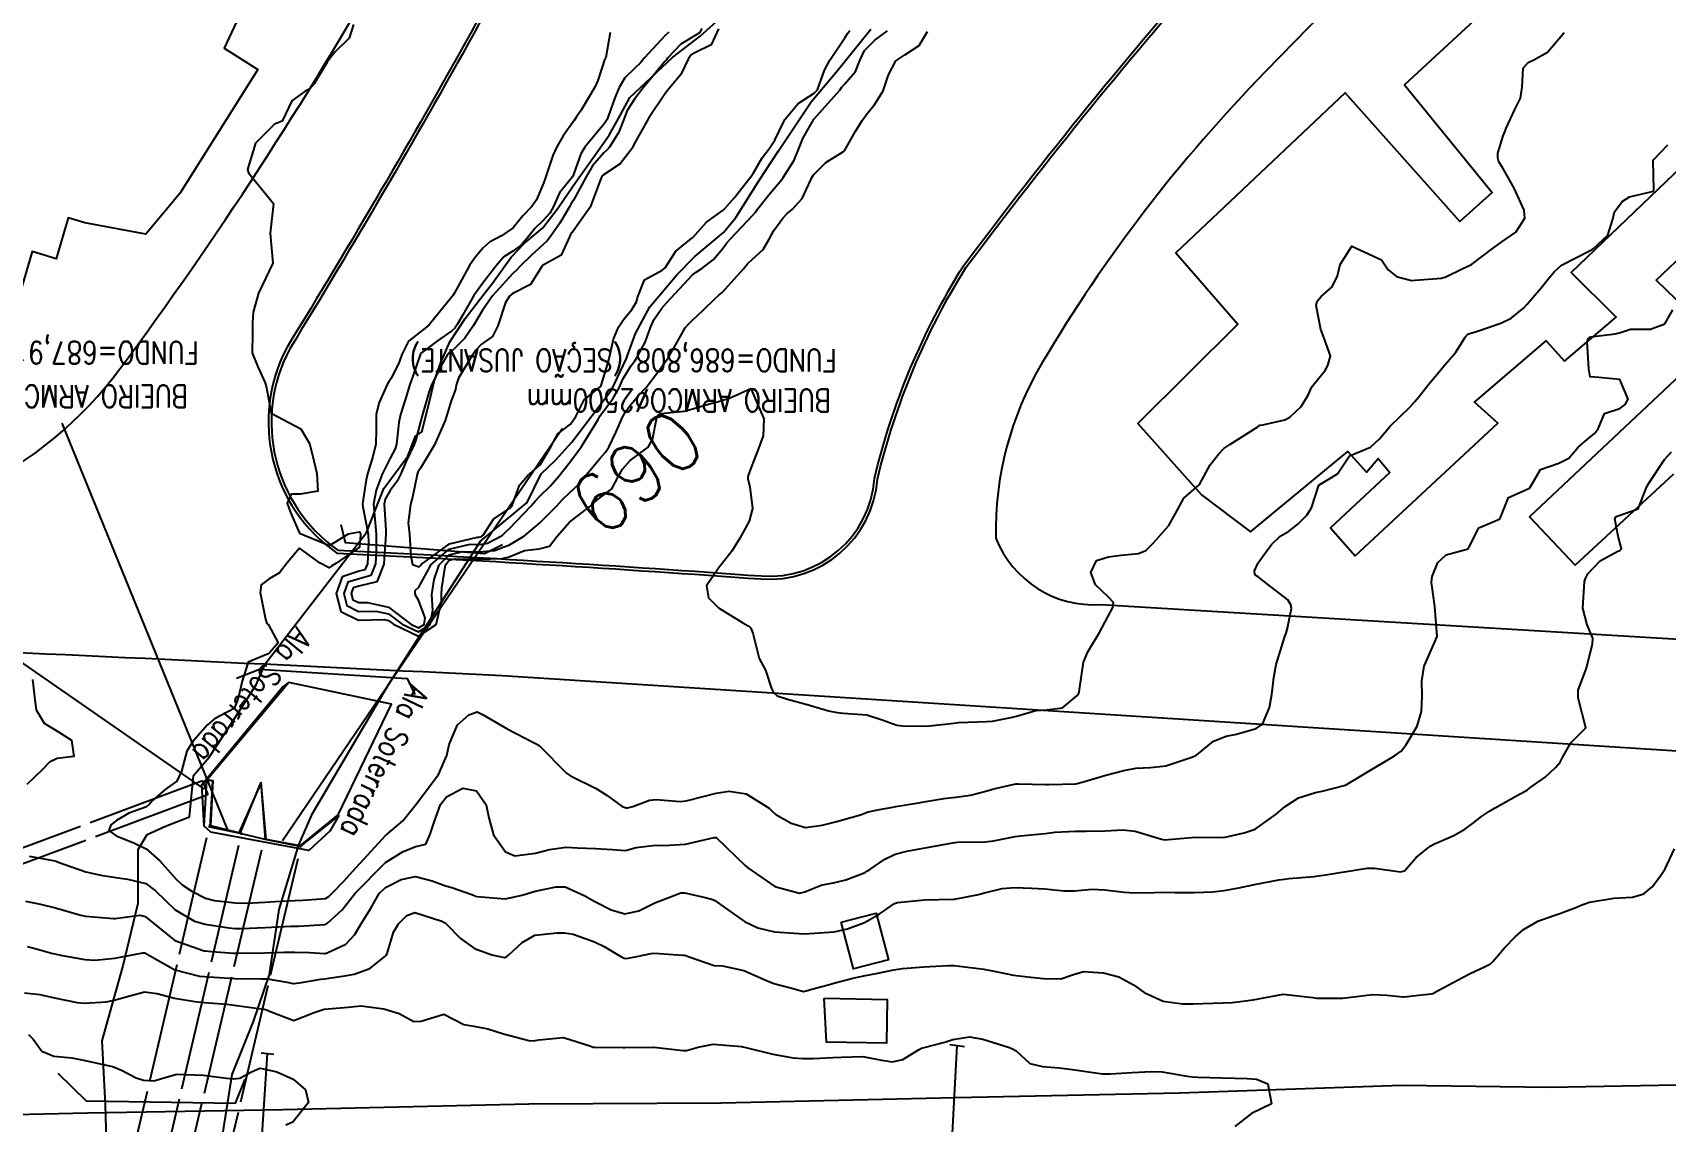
# Model space of a CAD drawing. Header units: metres. Extents: x 292545 to 299085, y 7450245 to 7463078.
# Drawn here: x 293212.5 to 293321.6, y 7462737.3 to 7462810.1 of the extents above; entities that cross this region are included whole.
import ezdxf
from ezdxf.enums import TextEntityAlignment as Align

# ---------------------------------------------------------------- set-up
doc = ezdxf.new("R2010")
doc.units = ezdxf.units.M
doc.linetypes.add('CONTINUO', pattern=[0])
doc.linetypes.add('TRACEJADO', pattern=[8.7, 8, -0.7])
doc.layers.get('0').update_dxf_attribs({"color": 255})
for name, color, linetype in [('Area Verde e Lazer', 94, 'Continuous'), ('BUEIRO', 151, 'Continuous'), ('Cotas', 45, 'Continuous'), ('Curvas de Nivel 1m', 11, 'Continuous'), ('Curvas de Nivel 5m', 15, 'Continuous'), ('Edificações', 30, 'Continuous'), ('Hidrografia', 140, 'Continuous'), ('Linha Férrea', 20, 'Continuous'), ('Pontes e viadutos', 190, 'Continuous'), ('Pórtico', 62, 'Continuous'), ('TEXTO', 45, 'Continuous'), ('Vias Primárias', 230, 'Continuous')]:
    doc.layers.add(name, color=color, linetype=linetype)
doc.styles.add('ROMANS', font='romans', dxfattribs={"height": 0.2})
doc.styles.add('Style-STANDARD', font='STANDARD.shx')

msp = doc.modelspace()

# ---------------------------------------------------------------- linework, layer by layer
at = {"flags": 128}
msp.add_lwpolyline([(293223.85, 7462760.14), (293224.22, 7462759.21)], dxfattribs=at)
at = {"layer": 'Area Verde e Lazer', "elevation": 694.56}
msp.add_lwpolyline([(293280.87, 7462947.89, -0.101859), (293285.66, 7462927.16, -0.117218), (293279.92, 7462886.84, -0.003965), (293253.29, 7462831.52, -0.021583), (293229.68, 7462788.99, 0.377528), (293232.88, 7462775.55, -0.005595), (293261.17, 7462773.82, 0.413902), (293268.71, 7462780.32, -0.081172), (293274.65, 7462794.53, -0.02056), (293291.74, 7462815.53, -0.040482), (293318.48, 7462840.46, -0.039202), (293346.93, 7462865.7, -0.044268), (293394.79, 7462888.02, -0.028571), (293441.43, 7462905.21, 0.032718), (293487.36, 7462917.07, 0.361831), (293500.88, 7462933.37, -0.009087), (293502.57, 7462955.13, -0.009087)], format="xyb", dxfattribs=at)
at = {"layer": 'BUEIRO', "linetype": 'TRACEJADO', "flags": 128}
for points in [[(293223.86, 7462760.14), (293187.05, 7462746.39)], [(293224.21, 7462759.21), (293187.4, 7462745.46)], [(293216.37, 7462723.15), (293224.34, 7462757.2)], [(293218.51, 7462722.64), (293226.48, 7462756.7)], [(293219.99, 7462722.34), (293228, 7462756.34)], [(293222.42, 7462721.76), (293230.43, 7462755.76)]]:
    msp.add_lwpolyline(points, dxfattribs=at)
at = {"layer": 'BUEIRO', "linetype": 'CONTINUO'}
for points in [[(293223.97, 7462757.12, 690.09), (293223.81, 7462759.9, 690.35), (293229.15, 7462766.36, 690.27)], [(293229.15, 7462766.36, 690.27), (293229.61, 7462766.71, 687.13), (293224.16, 7462760.21, 687.58)], [(293232.92, 7462757.88, 686.99), (293236.48, 7462765.25, 686.95), (293229.61, 7462766.71, 687.13)], [(293232.95, 7462757.82, 688.78), (293232.36, 7462756.77, 688.86), (293230.96, 7462755.49, 690.04), (293224.42, 7462756.72, 690.17), (293223.97, 7462757.12, 690.09), (293224.15, 7462760.18, 687.75), (293223.81, 7462759.9, 690.35)], [(293224.54, 7462760.12, 687.71), (293224.57, 7462760.13, 687.48), (293224.16, 7462760.21, 687.58), (293224.15, 7462760.18, 687.75)], [(293224.36, 7462757.05, 690.09), (293224.54, 7462760.12, 687.71), (293224.15, 7462760.18, 687.75)], [(293224.42, 7462757.13, 687.51), (293224.57, 7462760.13, 687.48)], [(293227.77, 7462760.04, 687.36), (293226.29, 7462756.66, 687.55)], [(293226.37, 7462756.62, 690.05), (293227.76, 7462760.01, 687.66), (293228.04, 7462756.22, 690.02)], [(293228.11, 7462756.22, 687.05), (293227.77, 7462760.04, 687.36), (293227.76, 7462760.01, 687.66)], [(293232.95, 7462757.82, 688.78), (293230.38, 7462755.76, 690.02), (293228.04, 7462756.22, 690.02), (293226.37, 7462756.62, 690.05), (293224.36, 7462757.05, 690.09)], [(293230.38, 7462755.79, 686.98), (293232.92, 7462757.88, 686.99), (293232.95, 7462757.82, 688.78)], [(293226.37, 7462756.62, 690.05), (293226.29, 7462756.66, 687.55), (293224.42, 7462757.13, 687.51), (293224.36, 7462757.05, 690.09)], [(293230.38, 7462755.76, 690.02), (293230.38, 7462755.79, 686.98), (293228.11, 7462756.22, 687.05), (293228.04, 7462756.22, 690.02)]]:
    msp.add_polyline3d(points, dxfattribs=at)
at = {"layer": 'Curvas de Nivel 1m', "flags": 128}
for points, elevation in [([(293233.94, 7462810.64), (293233.65, 7462809.72), (293232.72, 7462808.82), (293232.57, 7462808.65), (293232.18, 7462808.12), (293231.32, 7462806.67), (293231.03, 7462806.34), (293230.7, 7462806.2), (293229.82, 7462805.55), (293229.43, 7462804.69), (293229.18, 7462804.19), (293228.67, 7462803.98), (293227.4, 7462802.72), (293226.86, 7462800.95), (293226.92, 7462800.73), (293228.6, 7462798.7), (293228.38, 7462796.7), (293228.55, 7462794.7), (293227.6, 7462792.71), (293227.23, 7462791.43), (293227.2, 7462790.72), (293227.2, 7462790.02), (293227.18, 7462788.72), (293227.54, 7462787.78), (293228.04, 7462786.71), (293228.14, 7462786.38), (293228.44, 7462784.7), (293230.43, 7462783.64), (293231, 7462782.67), (293231.19, 7462781.89), (293231.48, 7462780.67), (293231.56, 7462779.48), (293230.37, 7462779.28), (293229.77, 7462779.29), (293229.51, 7462778.69), (293229.72, 7462778.06), (293230.34, 7462776.68), (293232.33, 7462775.86), (293233.6, 7462776.64), (293234.34, 7462776.76), (293234.4, 7462776.63), (293234.41, 7462776.56), (293234.33, 7462775.75), (293232.75, 7462774.65), (293232.49, 7462774.49), (293232.32, 7462774.37), (293231.7, 7462774.67), (293230.33, 7462775.68), (293229.5, 7462774.69), (293228.99, 7462774.02), (293228.31, 7462773.62), (293227.78, 7462773.23), (293227.71, 7462772.72), (293228.06, 7462770.93), (293228.13, 7462770.71), (293228.27, 7462770.56), (293228.91, 7462769.35), (293228.35, 7462768.71), (293228.3, 7462768.66), (293228.25, 7462768.63), (293226.91, 7462768.06), (293226.48, 7462766.73), (293226.44, 7462766.51), (293226.21, 7462765.57), (293225.97, 7462764.97), (293225.55, 7462764.74), (293224.66, 7462764.28), (293224.19, 7462763.89), (293223.22, 7462762.76), (293222.82, 7462762.13), (293222.46, 7462760.78), (293222.15, 7462760.12), (293221.36, 7462759.57), (293220.49, 7462758.8), (293220.33, 7462758.59), (293220.13, 7462758.41), (293218.94, 7462757.99), (293218.11, 7462757.5), (293217.74, 7462757.2), (293217.61, 7462756.83), (293218.1, 7462756.47), (293219.28, 7462756), (293220.09, 7462755.59), (293221, 7462754.79), (293222.07, 7462753.6), (293222.5, 7462753.2), (293223.14, 7462752.77), (293224.06, 7462752.31), (293224.65, 7462752.15), (293226.05, 7462752), (293226.79, 7462751.98), (293228.05, 7462752.05), (293228.68, 7462752.08), (293230.05, 7462752.15), (293230.56, 7462752.17), (293232.06, 7462752.28), (293232.3, 7462752.41), (293232.54, 7462752.66), (293233.28, 7462753.44), (293234.08, 7462754.31), (293234.38, 7462754.64), (293236.1, 7462756.52), (293236.15, 7462756.57), (293236.21, 7462756.61), (293237.23, 7462757.48), (293238.12, 7462758.59), (293239.61, 7462760.57), (293240.17, 7462761.84), (293240.32, 7462762.56), (293240.87, 7462763.87), (293241.64, 7462764.55), (293242.2, 7462764.74), (293242.6, 7462764.54), (293244.19, 7462763.62), (293246, 7462762.67), (293246.17, 7462762.58), (293246.33, 7462762.49), (293248.15, 7462760.65), (293248.43, 7462760.47), (293250.14, 7462759.62), (293250.87, 7462759.16), (293251.86, 7462758.42), (293252.13, 7462758.33), (293252.22, 7462758.33), (293252.59, 7462758.42), (293253.69, 7462758.85), (293254.14, 7462758.89), (293255.75, 7462758.76), (293256.13, 7462758.8), (293257.37, 7462759.12), (293258.14, 7462759.31), (293259.02, 7462759.46), (293260.14, 7462759.28), (293261.69, 7462758.31), (293261.91, 7462758.09), (293262.12, 7462757.9), (293263.14, 7462757.32), (293264.11, 7462757.03), (293265.21, 7462757.17), (293266.11, 7462757.41), (293267.77, 7462757.88), (293268.12, 7462758.01), (293268.29, 7462758.06), (293269.04, 7462758.22), (293269.94, 7462758.39), (293270.13, 7462758.43), (293271.64, 7462758.68), (293272.13, 7462758.77), (293273.34, 7462758.96), (293274.14, 7462759.04), (293275.11, 7462759.18), (293276.14, 7462759.45), (293276.67, 7462759.61), (293278.15, 7462759.94), (293278.32, 7462759.95), (293280.15, 7462759.89), (293280.34, 7462759.9), (293282.15, 7462759.95), (293282.25, 7462759.97), (293282.58, 7462760.06), (293284.16, 7462760.53), (293285.36, 7462760.83), (293286.16, 7462760.98), (293287.14, 7462761.03), (293288.16, 7462761.15), (293289.9, 7462761.71), (293290.17, 7462761.83), (293290.25, 7462761.89), (293290.34, 7462761.97), (293291.34, 7462762.8), (293292.18, 7462763.13), (293292.88, 7462763.25), (293294.19, 7462763.63), (293294.62, 7462763.92), (293295.08, 7462765.04), (293295.24, 7462765.91), (293295.37, 7462767.05), (293295.53, 7462767.91), (293296.08, 7462769.72), (293296.15, 7462769.9), (293296.18, 7462769.99), (293296.27, 7462770.34), (293296.54, 7462771.65), (293296.5, 7462771.9), (293296.3, 7462772.23), (293294.94, 7462773.28), (293294.31, 7462773.77), (293294.22, 7462773.83), (293294.1, 7462773.92), (293294.07, 7462774.17), (293294.32, 7462774.7), (293294.84, 7462775.41), (293295.22, 7462775.91), (293295.79, 7462776.47), (293296.35, 7462776.78), (293296.97, 7462777.27), (293297.58, 7462777.89), (293297.89, 7462778.37), (293298.38, 7462779.88), (293299.61, 7462780.65), (293300.41, 7462781.85), (293301.82, 7462782.43), (293302.42, 7462782.98), (293303.13, 7462783.82), (293304.45, 7462785.09), (293304.78, 7462785.47), (293305.04, 7462785.79), (293305.67, 7462786.58), (293306.48, 7462787.57), (293306.58, 7462787.68), (293306.66, 7462787.78), (293307.51, 7462788.76), (293308.13, 7462789.76), (293308.31, 7462789.96), (293308.51, 7462790.03), (293308.9, 7462790.15), (293310.51, 7462790.7), (293311.2, 7462791.04), (293312.03, 7462791.71), (293312.27, 7462791.96), (293312.53, 7462792.26), (293313.2, 7462793.05), (293313.72, 7462793.7), (293314.09, 7462794.16), (293314.56, 7462794.58), (293316.47, 7462795.56), (293316.57, 7462795.6), (293316.61, 7462795.62), (293316.69, 7462795.66), (293317.65, 7462796.58), (293317.99, 7462797.65), (293318.11, 7462798.14), (293318.61, 7462798.83), (293319.11, 7462799.14), (293320.62, 7462799.49), (293320.71, 7462799.52), (293320.73, 7462799.61), (293320.69, 7462801.56), (293320.71, 7462801.61), (293321.66, 7462802.6)], 691), ([(293254.99, 7462810.14), (293254.74, 7462809.91), (293253.37, 7462808.41), (293253.07, 7462808.06), (293252.71, 7462807.72), (293252.04, 7462807.09), (293251.66, 7462806.43), (293251.37, 7462805.75), (293250.91, 7462804.44), (293250.84, 7462804.27), (293250.67, 7462804.02), (293249.38, 7462802.46), (293249.11, 7462802), (293248.63, 7462800.62), (293248.58, 7462800.51), (293248.56, 7462800.47), (293247.69, 7462799.4), (293247.28, 7462798.48), (293247.05, 7462798.04), (293246.59, 7462797.55), (293246.05, 7462797.03), (293245.64, 7462796.5), (293245.15, 7462795.93), (293244.57, 7462795.51), (293243.96, 7462795.12), (293243.45, 7462794.53), (293242.54, 7462793.35), (293241.97, 7462792.55), (293241.23, 7462791.26), (293240.84, 7462790.56), (293240.7, 7462790.37), (293240.51, 7462790.19), (293239.55, 7462789.52), (293238.48, 7462788.71), (293238.43, 7462788.65), (293238.39, 7462788.59), (293237.9, 7462787.17), (293237.7, 7462786.6), (293237.41, 7462785.64), (293237.08, 7462784.6), (293236.97, 7462784.07), (293236.81, 7462782.61), (293236.71, 7462782.3), (293236.4, 7462781.74), (293236.03, 7462780.98), (293235.86, 7462780.62), (293235.45, 7462779.55), (293235.28, 7462778.62), (293235.35, 7462777.62), (293235.46, 7462776.62), (293235.46, 7462775.49), (293235.4, 7462774.62), (293235.1, 7462773.84), (293234.31, 7462773.62), (293233.55, 7462773.4), (293233.28, 7462772.65), (293233.49, 7462771.84), (293234.28, 7462771.45), (293235.43, 7462771.47), (293236.28, 7462771.29), (293237.19, 7462770.6), (293238.27, 7462770.08), (293239.05, 7462770.58), (293239.24, 7462771.53), (293239.16, 7462772.58), (293239.31, 7462773.58), (293239.66, 7462774.57), (293240.33, 7462775.24), (293241.24, 7462775.45), (293242.33, 7462775.43), (293243.34, 7462775.53), (293244.34, 7462775.9), (293245.34, 7462776.51), (293246.35, 7462777.34), (293247.48, 7462778.48), (293247.91, 7462778.94), (293248.38, 7462779.39), (293248.93, 7462779.91), (293249.38, 7462780.46), (293250.41, 7462781.69), (293250.76, 7462782.09), (293250.98, 7462782.43), (293251.44, 7462783.41), (293251.9, 7462784.43), (293252.09, 7462784.77), (293252.45, 7462785.27), (293252.98, 7462785.89), (293253.46, 7462786.41), (293253.9, 7462786.97), (293254.48, 7462787.75), (293254.94, 7462788.39), (293255.55, 7462789.44), (293256.08, 7462790.38), (293256.27, 7462790.61), (293256.51, 7462790.86), (293257.3, 7462791.59), (293258.08, 7462792.35), (293258.33, 7462792.56), (293258.54, 7462792.75), (293259.96, 7462794.33), (293260.23, 7462794.66), (293260.56, 7462794.97), (293261.27, 7462795.61), (293261.68, 7462796.31), (293262, 7462796.89), (293262.6, 7462797.72), (293262.88, 7462798.02), (293263.22, 7462798.29), (293263.88, 7462799.02), (293264.47, 7462800.28), (293264.51, 7462800.39), (293264.63, 7462800.61), (293265.47, 7462801.43), (293266.65, 7462802.16), (293266.7, 7462802.2), (293266.74, 7462802.25), (293267.42, 7462803.48), (293267.88, 7462804.24), (293268.22, 7462804.7), (293268.68, 7462805.26), (293269.28, 7462806.22), (293269.65, 7462807.28), (293270.13, 7462808.21), (293270.73, 7462808.61), (293271.69, 7462809.23), (293272.26, 7462810.18)], 689), ([(293257.19, 7462810.37), (293257.02, 7462810.08), (293256.74, 7462809.9), (293255.79, 7462809.32), (293254.89, 7462808.39), (293254.82, 7462808.29), (293254.72, 7462808.17), (293253.91, 7462807.19), (293253.26, 7462806.41), (293252.69, 7462805.66), (293252.21, 7462804.89), (293252.03, 7462804.43), (293251.64, 7462803.45), (293251.02, 7462802.44), (293250.85, 7462802.24), (293250.65, 7462802.07), (293249.88, 7462801.21), (293249.46, 7462800.46), (293248.61, 7462798.91), (293248.44, 7462798.64), (293248.35, 7462798.47), (293247.7, 7462797.37), (293247.08, 7462796.49), (293246.86, 7462796.2), (293246.57, 7462795.94), (293245.81, 7462795.25), (293245.07, 7462794.5), (293244.81, 7462794.24), (293244.55, 7462794), (293243.22, 7462792.53), (293242.52, 7462791.53), (293241.95, 7462790.55), (293241.36, 7462789.69), (293240.49, 7462788.83), (293240.33, 7462788.71), (293240.19, 7462788.56), (293239.8, 7462787.89), (293239.15, 7462786.58), (293238.96, 7462786.08), (293238.54, 7462784.59), (293238.43, 7462784.2), (293238.1, 7462782.91), (293237.99, 7462782.59), (293237.48, 7462781.52), (293237.07, 7462780.6), (293236.86, 7462780.14), (293236.38, 7462779.52), (293236.04, 7462778.94), (293235.99, 7462778.61), (293236.09, 7462776.87), (293236.09, 7462776.61), (293235.98, 7462774.96), (293235.95, 7462774.61), (293235.49, 7462773.43), (293234.3, 7462773.13), (293233.92, 7462773.02), (293233.78, 7462772.64), (293233.89, 7462772.23), (293234.29, 7462772.04), (293234.87, 7462772.04), (293236.28, 7462771.74), (293237.77, 7462770.6), (293238.27, 7462770.35), (293238.65, 7462770.58), (293238.72, 7462771.03), (293238.29, 7462772.15), (293238.05, 7462772.59), (293238.05, 7462772.84), (293238.3, 7462773.08), (293238.83, 7462774.06), (293239.13, 7462774.58), (293240.33, 7462775.6), (293241.73, 7462775.94), (293242.34, 7462775.93), (293242.87, 7462776), (293243.85, 7462776.52), (293244.11, 7462776.76), (293244.35, 7462776.98), (293245.8, 7462778.5), (293246.06, 7462778.81), (293246.37, 7462779.14), (293247.06, 7462779.81), (293247.64, 7462780.48), (293248.4, 7462781.43), (293249.15, 7462782.46), (293250.26, 7462784.27), (293250.35, 7462784.44), (293250.38, 7462784.49), (293250.43, 7462784.56), (293251.25, 7462785.64), (293251.68, 7462786.43), (293251.92, 7462786.97), (293252.48, 7462787.87), (293252.71, 7462788.19), (293252.87, 7462788.42), (293253.43, 7462789.48), (293253.77, 7462790.41), (293253.99, 7462790.93), (293254.52, 7462791.69), (293254.86, 7462792.07), (293255.15, 7462792.39), (293256.55, 7462793.9), (293256.8, 7462794.11), (293257.19, 7462794.36), (293257.97, 7462794.95), (293258.57, 7462795.66), (293258.86, 7462796.07), (293259.1, 7462796.34), (293260.6, 7462797.91), (293260.78, 7462798.14), (293260.91, 7462798.32), (293261.66, 7462799.26), (293262.53, 7462800.3), (293262.57, 7462800.35), (293262.62, 7462800.43), (293263.35, 7462801.58), (293263.64, 7462802.29), (293263.92, 7462803.02), (293264.64, 7462804.28), (293264.65, 7462804.3), (293264.67, 7462804.32), (293266.4, 7462806.25), (293266.52, 7462806.43), (293266.7, 7462806.65), (293267.44, 7462807.51), (293267.73, 7462808.24), (293268.05, 7462808.91), (293268.74, 7462809.6), (293269.59, 7462810.22)], 688), ([(293258.29, 7462810.35), (293257.8, 7462809.29), (293256.73, 7462808.74), (293256.48, 7462808.62), (293256.3, 7462808.37), (293255.78, 7462807.3), (293255.03, 7462806.39), (293254.87, 7462806.21), (293254.69, 7462805.97), (293253.65, 7462804.41), (293252.65, 7462802.62), (293252.59, 7462802.48), (293252.57, 7462802.42), (293251.74, 7462801.33), (293250.63, 7462800.61), (293250.54, 7462800.53), (293250.49, 7462800.44), (293250.4, 7462800.22), (293249.73, 7462798.45), (293248.59, 7462796.84), (293248.43, 7462796.63), (293248.36, 7462796.47), (293247.8, 7462795.24), (293246.55, 7462794.55), (293246.52, 7462794.53), (293246.5, 7462794.49), (293245.75, 7462793.29), (293244.53, 7462792.66), (293244.34, 7462792.51), (293244.08, 7462792.07), (293243.57, 7462790.52), (293243.22, 7462789.81), (293242.49, 7462789.29), (293242.12, 7462788.91), (293241.86, 7462788.55), (293240.94, 7462787.03), (293240.79, 7462786.56), (293240.74, 7462786.27), (293240.45, 7462785.51), (293240.23, 7462784.77), (293240.17, 7462784.56), (293240.05, 7462784.19), (293239.34, 7462782.58), (293238.4, 7462781.01), (293238.24, 7462780.74), (293238.19, 7462780.59), (293237.88, 7462779.08), (293237.73, 7462778.6), (293237.58, 7462777.37), (293237.67, 7462776.6), (293237.76, 7462775.17), (293237.88, 7462774.59), (293238.32, 7462774.42), (293238.4, 7462774.51), (293238.46, 7462774.59), (293240.34, 7462775.97), (293242.22, 7462776.42), (293242.34, 7462776.42), (293242.45, 7462776.44), (293242.58, 7462776.54), (293243.27, 7462777.61), (293244.36, 7462778.34), (293244.52, 7462778.52), (293245.02, 7462779.88), (293245.56, 7462780.5), (293246.4, 7462781.23), (293247.14, 7462782.48), (293247.58, 7462783.32), (293248.43, 7462783.96), (293248.78, 7462784.46), (293249.33, 7462785.58), (293250.39, 7462786.44), (293250.46, 7462786.54), (293250.91, 7462788.01), (293251.02, 7462788.43), (293251.29, 7462789.64), (293251.62, 7462790.43), (293251.97, 7462790.97), (293252.52, 7462791.61), (293252.82, 7462792.13), (293252.9, 7462792.42), (293253.35, 7462793.6), (293254.55, 7462794.23), (293254.74, 7462794.4), (293255.45, 7462795.51), (293256.53, 7462796.37), (293256.58, 7462796.42), (293257.5, 7462797.45), (293258.6, 7462798.24), (293258.73, 7462798.35), (293259.39, 7462799.12), (293260.33, 7462800.32), (293260.46, 7462800.48), (293260.63, 7462800.74), (293261.22, 7462801.73), (293261.65, 7462802.31), (293262.05, 7462802.91), (293262.67, 7462804.16), (293262.71, 7462804.26), (293262.73, 7462804.3), (293263.61, 7462805.37), (293264.69, 7462806.05), (293264.9, 7462806.28), (293265.38, 7462807.6), (293265.74, 7462808.26), (293266.74, 7462809.76), (293266.93, 7462810.06), (293267.07, 7462810.25)], 687), ([(293212.29, 7462755.11), (293213.53, 7462754.88), (293214, 7462754.79), (293214.08, 7462754.77), (293214.23, 7462754.72), (293216.08, 7462754.07), (293217.06, 7462753.85), (293218.07, 7462753.68), (293218.84, 7462753.58), (293220.07, 7462753.29), (293220.73, 7462752.79), (293222.04, 7462751.53), (293223.33, 7462750.77), (293224.03, 7462750.56), (293225.61, 7462750.32), (293226.03, 7462750.29), (293226.47, 7462750.29), (293228.03, 7462750.34), (293229.77, 7462750.43), (293230.03, 7462750.44), (293230.27, 7462750.44), (293232.03, 7462750.54), (293232.12, 7462750.57), (293232.23, 7462750.66), (293233.18, 7462751.52), (293234.04, 7462752.64), (293234.06, 7462752.67), (293236, 7462754.61), (293236.08, 7462754.68), (293237.26, 7462755.43), (293238.09, 7462755.76), (293238.76, 7462755.92), (293239.06, 7462756.58), (293239.31, 7462757.38), (293239.75, 7462758.57), (293240.14, 7462759.07), (293241.23, 7462759.64), (293242.14, 7462759.47), (293242.79, 7462758.53), (293242.97, 7462757.68), (293243.29, 7462756.53), (293244.09, 7462755.39), (293244.71, 7462755.14), (293246.09, 7462755.31), (293247.01, 7462755.56), (293248.1, 7462755.72), (293248.89, 7462755.67), (293250.09, 7462755.62), (293251.22, 7462755.56), (293252.09, 7462755.49), (293252.81, 7462755.7), (293254.1, 7462755.85), (293254.66, 7462755.83), (293256.1, 7462755.92), (293258.02, 7462756.35), (293258.1, 7462756.36), (293258.15, 7462756.35), (293260.08, 7462754.48), (293260.25, 7462754.33), (293262.06, 7462753.08), (293263.7, 7462752.64), (293264.06, 7462752.72), (293265.16, 7462753.17), (293266.07, 7462753.36), (293266.8, 7462753.52), (293268.08, 7462754.03), (293268.21, 7462754.1), (293268.39, 7462754.23), (293269.4, 7462754.9), (293270.09, 7462755.24), (293270.86, 7462755.44), (293272.1, 7462755.66), (293273.93, 7462756), (293274.1, 7462756.03), (293274.22, 7462756.04), (293276.1, 7462756.06), (293276.65, 7462756.13), (293278.11, 7462756.43), (293278.45, 7462756.46), (293280.11, 7462756.63), (293280.74, 7462756.72), (293282.11, 7462756.77), (293282.82, 7462756.77), (293284.11, 7462756.81), (293285.28, 7462756.86), (293286.11, 7462756.78), (293287.87, 7462756.24), (293288.1, 7462756.2), (293288.33, 7462756.22), (293290.11, 7462756.39), (293291.71, 7462756.36), (293292.11, 7462756.39), (293293.39, 7462756.66), (293294.11, 7462756.91), (293295.53, 7462757.91), (293295.84, 7462758.19), (293296.13, 7462758.43), (293297.02, 7462759.01), (293298.15, 7462759.36), (293298.59, 7462759.44), (293300.15, 7462759.86), (293302.16, 7462761.05), (293302.64, 7462761.35), (293303.43, 7462761.82), (293303.86, 7462762.13), (293304.18, 7462762.53), (293304.93, 7462763.8), (293305.22, 7462764.78), (293305.27, 7462765.79), (293305.25, 7462766.81), (293305.4, 7462767.79), (293306.26, 7462769.78), (293306.11, 7462771.78), (293305.9, 7462773.38), (293305.93, 7462773.79), (293306.32, 7462774.73), (293306.88, 7462775.23), (293308.33, 7462775.64), (293308.4, 7462775.76), (293309.06, 7462777.04), (293310.36, 7462777.6), (293310.45, 7462777.64), (293310.5, 7462777.73), (293311.04, 7462779.06), (293312.38, 7462779.66), (293312.42, 7462779.67), (293312.46, 7462779.71), (293313.17, 7462780.93), (293314.4, 7462781.36), (293315.05, 7462781.68), (293315.67, 7462782.42), (293316.42, 7462783.05), (293316.76, 7462783.33), (293317.02, 7462783.65), (293317.43, 7462784.66), (293318.45, 7462785), (293318.81, 7462785.27), (293319.02, 7462785.63), (293318.47, 7462786.93), (293317.06, 7462787.07), (293316.47, 7462787.12), (293316.39, 7462787.66), (293316.29, 7462789.46), (293316.35, 7462789.66), (293316.5, 7462789.79), (293318.16, 7462789.99), (293318.51, 7462790.07), (293319.17, 7462790.29), (293320.51, 7462790.3), (293321.46, 7462790.65), (293322, 7462791.6)], 692), ([(293212.05, 7462752.1), (293213.04, 7462751.9), (293214.04, 7462751.66), (293215.73, 7462751.16), (293216.04, 7462751.1), (293217.92, 7462750.95), (293218.03, 7462750.95), (293219.68, 7462751.16), (293220.04, 7462751.08), (293220.39, 7462750.8), (293222.02, 7462749.48), (293223.97, 7462748.8), (293224.01, 7462748.8), (293224.04, 7462748.79), (293224.49, 7462748.75), (293225.92, 7462748.64), (293226.01, 7462748.63), (293226.11, 7462748.63), (293228.01, 7462748.65), (293229.28, 7462748.69), (293230.01, 7462748.71), (293231.01, 7462748.67), (293232.01, 7462748.62), (293232.05, 7462748.62), (293232.18, 7462748.66), (293233.43, 7462749.24), (293234.03, 7462749.88), (293234.48, 7462750.63), (293235.07, 7462751.6), (293235.66, 7462752.62), (293236.07, 7462753.02), (293237.12, 7462753.55), (293238.07, 7462753.75), (293239.19, 7462753.46), (293240.07, 7462753.13), (293240.51, 7462753.01), (293241.84, 7462752.54), (293242, 7462752.48), (293242.06, 7462752.45), (293242.18, 7462752.42), (293244.05, 7462752.27), (293245.19, 7462752.5), (293245.84, 7462752.71), (293246.06, 7462752.77), (293247.47, 7462753.07), (293248.06, 7462753.06), (293249.38, 7462752.46), (293250.05, 7462752.08), (293251.13, 7462751.52), (293252.04, 7462751.26), (293252.99, 7462751.46), (293254.05, 7462751.99), (293254.33, 7462752.11), (293255.09, 7462752.39), (293255.78, 7462752.66), (293256.06, 7462752.66), (293257.4, 7462752.36), (293257.91, 7462752.21), (293258.05, 7462752.14), (293258.74, 7462751.65), (293260.04, 7462750.74), (293260.92, 7462750.32), (293262.03, 7462750.06), (293263.68, 7462749.94), (293264.03, 7462749.93), (293264.37, 7462749.94), (293266.03, 7462750.05), (293266.9, 7462750.25), (293268.04, 7462750.69), (293269.03, 7462751.23), (293270.05, 7462751.94), (293270.24, 7462752.02), (293272.05, 7462752.19), (293273.98, 7462752.24), (293274.05, 7462752.25), (293275.65, 7462752.55), (293276.06, 7462752.66), (293277.23, 7462752.96), (293278.07, 7462753.02), (293279.19, 7462752.98), (293280.07, 7462752.92), (293281.35, 7462752.79), (293282.06, 7462752.79), (293283.23, 7462752.9), (293284.07, 7462752.87), (293285.39, 7462752.7), (293286.06, 7462752.66), (293287.38, 7462752.69), (293288.06, 7462752.7), (293288.76, 7462752.69), (293290.06, 7462752.68), (293291.28, 7462752.74), (293292.06, 7462752.82), (293293.02, 7462752.99), (293294.07, 7462753.22), (293295.69, 7462753.53), (293296.07, 7462753.58), (293296.36, 7462753.61), (293298.07, 7462753.76), (293298.17, 7462753.78), (293298.83, 7462753.87), (293299.9, 7462754.04), (293300.08, 7462754.07), (293301.59, 7462754.32), (293302.08, 7462754.31), (293303.82, 7462754.07), (293304.08, 7462754.14), (293304.86, 7462755.03), (293305.81, 7462755.78), (293306.1, 7462755.94), (293307.38, 7462756.5), (293308.11, 7462756.91), (293308.61, 7462757.27), (293309.22, 7462757.75), (293309.76, 7462758.11), (293310.13, 7462758.34), (293311.56, 7462759.14), (293312.14, 7462759.45), (293312.3, 7462759.55), (293312.53, 7462759.71), (293313.47, 7462760.38), (293314.16, 7462761.03), (293314.47, 7462761.39), (293314.64, 7462761.69), (293315.19, 7462762.67), (293316.19, 7462763.67), (293315.69, 7462765.68), (293315.69, 7462766.2), (293316.24, 7462767.66), (293316.64, 7462769.28), (293316.66, 7462769.66), (293316.28, 7462770.55), (293315.99, 7462771.66), (293316.11, 7462773.46), (293316.16, 7462773.66), (293316.32, 7462773.96), (293317.15, 7462774.83), (293318.33, 7462775.47), (293318.45, 7462775.52), (293318.57, 7462775.64), (293318.35, 7462776.47), (293318.12, 7462777.64), (293318.22, 7462777.78), (293318.36, 7462777.83), (293319.69, 7462778.3), (293320.2, 7462779.62), (293320.24, 7462779.76), (293320.39, 7462780.01), (293321.45, 7462781.6), (293321.91, 7462782.1)], 693), ([(293212.51, 7462766.9), (293212.69, 7462765.38), (293212.75, 7462764.89), (293213.29, 7462763.98), (293214.19, 7462763.43), (293215.12, 7462762.86), (293215.26, 7462761.76), (293214.16, 7462761.64), (293213.65, 7462761.39), (293213.16, 7462760.88), (293212.14, 7462759.89)], 692), ([(293212.18, 7462749.07), (293212.85, 7462748.89), (293213.78, 7462748.64), (293214.01, 7462748.58), (293214.37, 7462748.5), (293216.01, 7462748.22), (293216.67, 7462748.17), (293218.01, 7462748.29), (293219.87, 7462748.66), (293220.01, 7462748.65), (293220.32, 7462748.48), (293222, 7462747.52), (293223.66, 7462747.1), (293224, 7462747.07), (293224.29, 7462747.05), (293226, 7462746.94), (293227.79, 7462746.92), (293228, 7462746.92), (293228.2, 7462746.91), (293229.49, 7462746.69), (293229.91, 7462746.6), (293229.98, 7462746.6), (293230.46, 7462746.68), (293231.76, 7462746.89), (293231.99, 7462746.92), (293233.49, 7462747.15), (293233.99, 7462747.24), (293235.02, 7462747.6), (293236.01, 7462748.39), (293236.12, 7462748.5), (293236.18, 7462748.61), (293236.6, 7462750.03), (293236.94, 7462750.6), (293237.5, 7462751.14), (293238.04, 7462751.36), (293239.83, 7462750.78), (293240.03, 7462750.66), (293240.09, 7462750.62), (293240.15, 7462750.57), (293241.08, 7462749.61), (293242.02, 7462748.95), (293243.16, 7462748.53), (293244.01, 7462748.35), (293244.15, 7462748.38), (293244.3, 7462748.52), (293245.19, 7462749.34), (293246.03, 7462749.83), (293247.54, 7462749.99), (293248.03, 7462749.99), (293248.6, 7462749.9), (293250.02, 7462749.39), (293250.67, 7462749.09), (293251.77, 7462748.42), (293252.01, 7462748.29), (293252.16, 7462748.27), (293252.84, 7462748.41), (293253.81, 7462748.61), (293254.02, 7462748.63), (293255.89, 7462748.5), (293256.01, 7462748.49), (293256.11, 7462748.47), (293256.34, 7462748.38), (293258.01, 7462747.82), (293258.57, 7462747.78), (293260, 7462747.48), (293261.5, 7462746.81), (293261.99, 7462746.6), (293263.19, 7462746.29), (293263.81, 7462746.11), (293263.98, 7462746.08), (293264.15, 7462746.11), (293264.69, 7462746.27), (293265.7, 7462746.55), (293265.99, 7462746.62), (293267.27, 7462746.97), (293268, 7462747.13), (293268.94, 7462747.29), (293270, 7462747.52), (293270.59, 7462747.62), (293272.01, 7462747.73), (293273.65, 7462747.81), (293274, 7462747.81), (293274.39, 7462747.76), (293276, 7462747.57), (293276.69, 7462747.44), (293277.99, 7462747.16), (293278.93, 7462747.05), (293279.99, 7462746.94), (293281.15, 7462746.92), (293281.99, 7462747.21), (293282.66, 7462747.4), (293284, 7462747.31), (293285.01, 7462747.05), (293285.99, 7462746.52), (293286.71, 7462746.01), (293287.98, 7462745.43), (293289.26, 7462745.26), (293289.98, 7462745.26), (293291.3, 7462745.29), (293291.98, 7462745.31), (293292.59, 7462745.33), (293293.98, 7462745.51), (293295.98, 7462745.9), (293297.98, 7462745.67), (293298.21, 7462745.64), (293299.98, 7462745.62), (293301.59, 7462745.84), (293301.98, 7462745.88), (293302.91, 7462745.82), (293303.98, 7462745.72), (293304.07, 7462745.72), (293304.84, 7462745.8), (293305.86, 7462745.91), (293305.98, 7462745.95), (293306.33, 7462746.13), (293308, 7462747.03), (293308.47, 7462747.28), (293309.48, 7462747.75), (293309.82, 7462747.93), (293310.01, 7462748.09), (293310.77, 7462748.98), (293311.47, 7462749.72), (293312.04, 7462750.21), (293312.98, 7462750.76), (293314.05, 7462751.15), (293314.46, 7462751.28), (293315.52, 7462751.68), (293315.89, 7462751.83), (293316.06, 7462751.91), (293316.44, 7462752.04), (293318.06, 7462752.3), (293319.31, 7462752.38), (293320.06, 7462752.6), (293320.61, 7462753.07), (293321.05, 7462753.61), (293321.46, 7462754.23), (293322.1, 7462755.6)], 694), ([(293212.25, 7462743.2), (293212.56, 7462742.89), (293213.13, 7462742.08), (293213.93, 7462741.76), (293215.14, 7462741.64), (293215.92, 7462741.5), (293217.64, 7462741.11), (293217.92, 7462741.05), (293218.46, 7462740.82), (293219.42, 7462740.32), (293219.91, 7462740.15), (293220.6, 7462740.1), (293221.91, 7462740.49), (293222.14, 7462740.55), (293223.91, 7462740.49), (293225.46, 7462740.29), (293225.91, 7462740.25), (293226.36, 7462740.28), (293227.12, 7462740.72), (293227.68, 7462740.95), (293227.92, 7462740.92), (293228.81, 7462740.7), (293229.91, 7462740.22), (293230.73, 7462739.51), (293230.94, 7462738.67), (293229.88, 7462737.36), (293229.42, 7462737.15)], 696)]:
    msp.add_lwpolyline(points, dxfattribs=dict(at, elevation=elevation))
at = {"layer": 'Curvas de Nivel 5m', "flags": 128}
for points, elevation in [([(293251.07, 7462810.1), (293250.77, 7462808.44), (293250.76, 7462808.4), (293250.72, 7462808.34), (293250.24, 7462806.91), (293250.05, 7462806.45), (293249.13, 7462804.92), (293248.83, 7462804.47), (293248.67, 7462804.24), (293247.94, 7462803.2), (293247.5, 7462802.48), (293247.23, 7462801.9), (293246.78, 7462800.49), (293246.74, 7462800.37), (293246.62, 7462800.05), (293246.16, 7462798.94), (293245.83, 7462798.5), (293245.24, 7462797.86), (293244.59, 7462797.06), (293243.82, 7462796.52), (293243.01, 7462796.1), (293242.57, 7462795.7), (293242.04, 7462795.06), (293241.68, 7462794.55), (293240.66, 7462792.69), (293240.58, 7462792.56), (293240.53, 7462792.49), (293238.99, 7462790.58), (293238.73, 7462790.36), (293238.51, 7462790.22), (293237.6, 7462789.5), (293237.17, 7462788.6), (293236.99, 7462788.09), (293236.47, 7462787.05), (293236.29, 7462786.79), (293236.19, 7462786.61), (293235.65, 7462785.41), (293235.45, 7462784.62), (293235.44, 7462783.61), (293235.43, 7462782.62), (293235.23, 7462781.79), (293234.86, 7462780.63), (293234.78, 7462780.24), (293234.54, 7462778.63), (293234.55, 7462778.44), (293234.91, 7462776.62), (293234.94, 7462776.03), (293234.86, 7462774.62), (293234.7, 7462774.24), (293234.32, 7462774.13), (293233.18, 7462773.77), (293232.78, 7462772.65), (293233.09, 7462771.45), (293234.28, 7462770.87), (293235.98, 7462770.91), (293236.28, 7462770.85), (293236.6, 7462770.61), (293238.27, 7462769.81), (293239.46, 7462770.57), (293239.81, 7462772.09), (293239.8, 7462772.57), (293239.84, 7462773.03), (293240.07, 7462774.56), (293240.33, 7462774.88), (293240.74, 7462774.97), (293242.33, 7462774.94), (293243.87, 7462774.98), (293244.33, 7462775.1), (293245.34, 7462775.51), (293246.33, 7462775.64), (293247.01, 7462775.81), (293247.54, 7462776.48), (293248.35, 7462777.42), (293249.71, 7462778.45), (293250.05, 7462778.76), (293250.37, 7462779.04), (293251.18, 7462779.64), (293251.6, 7462780.43), (293251.89, 7462780.94), (293252.4, 7462781.54), (293252.92, 7462781.9), (293253.61, 7462782.41), (293253.89, 7462782.93), (293254.18, 7462784.4), (293254.27, 7462784.56), (293254.44, 7462784.66), (293256, 7462784.82), (293256.44, 7462784.94), (293257.54, 7462785.26), (293258.45, 7462785.52), (293259.08, 7462785.72), (293260.46, 7462786.33), (293261.32, 7462784.32), (293261.28, 7462783.18), (293260.97, 7462782.32), (293260.4, 7462780.84), (293260.25, 7462780.47), (293260.25, 7462780.33), (293260.38, 7462779.78), (293260.56, 7462778.33), (293260.35, 7462777.47), (293259.94, 7462776.74), (293259.73, 7462776.34), (293259.19, 7462775.48), (293258.31, 7462774.35), (293257.49, 7462773.17), (293257.63, 7462772.36), (293258.29, 7462771.7), (293259.92, 7462770.69), (293260.27, 7462770.49), (293260.37, 7462770.42), (293260.45, 7462770.33), (293260.58, 7462770.01), (293261.02, 7462768.32), (293261.44, 7462767.52), (293261.84, 7462766.31), (293261.96, 7462766.04), (293262.22, 7462765.82), (293262.91, 7462765.6), (293264.21, 7462765.24), (293265.65, 7462764.82), (293266.21, 7462764.7), (293266.61, 7462764.66), (293268.21, 7462764.54), (293269.22, 7462764.22), (293270.2, 7462763.86), (293270.59, 7462763.81), (293272.19, 7462763.8), (293274.01, 7462763.99), (293274.19, 7462764.02), (293274.31, 7462764.04), (293276.19, 7462764.1), (293276.59, 7462764.13), (293277.93, 7462764.39), (293278.2, 7462764.45), (293279.47, 7462764.83), (293280.2, 7462764.89), (293281.26, 7462765.02), (293282.22, 7462765.82), (293282.33, 7462765.96), (293282.38, 7462766.07), (293282.39, 7462766.23), (293282.66, 7462768.06), (293282.96, 7462768.76), (293283.72, 7462770.05), (293284.28, 7462771.1), (293284.62, 7462771.71), (293284.67, 7462772.04), (293284.3, 7462772.42), (293283.47, 7462773.22), (293283.15, 7462774.06), (293283.53, 7462774.85), (293284.33, 7462775.09), (293285.17, 7462775.2), (293286.33, 7462775.31), (293286.83, 7462775.52), (293287.32, 7462776.01), (293288.35, 7462777.2), (293288.8, 7462777.99), (293289.35, 7462779.01), (293290.38, 7462779.91), (293290.42, 7462779.94), (293290.43, 7462779.97), (293291.11, 7462781.25), (293291.68, 7462781.96), (293292.04, 7462782.33), (293292.42, 7462782.6), (293294.29, 7462783.78), (293294.43, 7462783.88), (293294.47, 7462783.89), (293294.63, 7462783.92), (293296.09, 7462784.25), (293296.44, 7462784.42), (293297.2, 7462785.13), (293297.66, 7462785.89), (293297.91, 7462786.44), (293298.47, 7462787.14), (293298.8, 7462787.55), (293298.98, 7462787.87), (293299.14, 7462788.52), (293298.67, 7462789.88), (293298.61, 7462789.98), (293298.51, 7462790.28), (293298.19, 7462791.88), (293298.25, 7462792.16), (293298.53, 7462792.48), (293299.27, 7462793.13), (293299.62, 7462793.86), (293299.8, 7462794.61), (293300.57, 7462795.85), (293302.56, 7462794.93), (293303, 7462794.27), (293303.55, 7462793.82), (293304.55, 7462793.55), (293304.79, 7462793.56), (293306.55, 7462793.71), (293306.61, 7462793.72), (293306.81, 7462793.78), (293307.99, 7462794.34), (293308.56, 7462794.61), (293310.02, 7462795.74), (293310.58, 7462796.12), (293311.52, 7462796.78), (293312.12, 7462797.71), (293312.07, 7462798.25), (293311.4, 7462799.72), (293310.64, 7462801.09), (293310.39, 7462801.48), (293310.31, 7462801.73), (293310.32, 7462802.06), (293310.67, 7462803.21), (293310.82, 7462803.58), (293310.87, 7462803.73), (293311.45, 7462804.96), (293311.84, 7462805.72), (293311.95, 7462806.46), (293312.01, 7462807.72), (293312.34, 7462808.1), (293312.72, 7462808.28), (293313.63, 7462808.8), (293314.39, 7462809.69), (293314.75, 7462810.1)], 690), ([(293211.98, 7462745.98), (293212.99, 7462745.88), (293213.97, 7462745.66), (293215.5, 7462745.33), (293215.97, 7462745.29), (293217.42, 7462745.39), (293217.97, 7462745.49), (293219, 7462745.79), (293219.98, 7462746.05), (293220.82, 7462745.95), (293221.98, 7462745.63), (293223.34, 7462745.4), (293223.97, 7462745.35), (293225.49, 7462745.22), (293225.97, 7462745.16), (293227.77, 7462744.91), (293227.97, 7462744.89), (293228.12, 7462744.86), (293228.45, 7462744.71), (293229.96, 7462744.14), (293231.3, 7462744.67), (293231.97, 7462744.89), (293233.58, 7462745.03), (293233.97, 7462745.07), (293234.44, 7462745.11), (293235.97, 7462744.92), (293236.99, 7462744.6), (293237.96, 7462744.07), (293238.45, 7462744.09), (293239.96, 7462744.57), (293241.29, 7462743.88), (293241.96, 7462743.75), (293242.91, 7462743.58), (293243.95, 7462743.25), (293245.65, 7462742.8), (293245.95, 7462742.77), (293246.3, 7462742.85), (293247.95, 7462743), (293249.71, 7462742.45), (293249.94, 7462742.36), (293250.05, 7462742.35), (293251.94, 7462742.33), (293252.04, 7462742.33), (293253.94, 7462742.36), (293253.98, 7462742.36), (293255.94, 7462742.13), (293256.17, 7462742.14), (293256.95, 7462742.36), (293257.94, 7462742.56), (293259.86, 7462742.4), (293259.93, 7462742.38), (293260.12, 7462742.33), (293261.93, 7462741.88), (293263.29, 7462741.65), (293263.93, 7462741.59), (293264.61, 7462741.59), (293265.93, 7462741.66), (293266.5, 7462741.69), (293267.93, 7462741.74), (293269.19, 7462741.48), (293269.92, 7462741.37), (293270.6, 7462741.53), (293271.65, 7462742.19), (293271.84, 7462742.29), (293271.93, 7462742.31), (293273.41, 7462742.7), (293273.94, 7462742.86), (293275.05, 7462743.04), (293275.94, 7462742.9), (293277.73, 7462742.33), (293277.93, 7462742.25), (293278.16, 7462742.12), (293279.08, 7462741.26), (293279.92, 7462741.06), (293281.03, 7462740.97), (293281.92, 7462740.86), (293283.31, 7462740.67), (293283.92, 7462740.58), (293284.44, 7462740.57), (293285.92, 7462740.67), (293287.18, 7462740.74), (293287.92, 7462740.7), (293289.45, 7462740.45), (293289.92, 7462740.38), (293290.3, 7462740.36), (293291.92, 7462740.3), (293293.59, 7462740.26), (293293.92, 7462740.25), (293294.22, 7462740.23), (293294.96, 7462739.91), (293295.22, 7462738.58), (293293.88, 7462737.93), (293292.76, 7462737.05)], 695)]:
    msp.add_lwpolyline(points, dxfattribs=dict(at, elevation=elevation))
at = {"layer": 'Edificações'}
for points in [[(293324.27, 7462813.38), (293318.03, 7462819.52), (293304.08, 7462806.62), (293309.95, 7462799.42), (293307.79, 7462797.48), (293300.13, 7462806.08), (293288.83, 7462795.4), (293292.96, 7462790.64), (293286.28, 7462783.99), (293290.54, 7462779.24), (293293.8, 7462776.77), (293300.31, 7462782.12), (293301.56, 7462780.76), (293302.34, 7462781.66), (293303.1, 7462780.73), (293299.14, 7462777.04), (293300.79, 7462775.17), (293310.31, 7462784.03), (293308.75, 7462785.43), (293313.55, 7462789.51), (293314.77, 7462788.16), (293318.21, 7462791.1), (293315.22, 7462794.09), (293322.62, 7462801.18)], [(293229.93, 7462818.96), (293225.31, 7462809.06), (293227.56, 7462807.64), (293222.34, 7462799.36), (293220.07, 7462796.64), (293216, 7462797.4), (293214.9, 7462797.73), (293214.09, 7462795), (293212.48, 7462795.48), (293211.52, 7462792.22), (293204.24, 7462794.38), (293203.47, 7462791.78), (293202.3, 7462792), (293200.57, 7462780.09), (293187.43, 7462780.32), (293176.42, 7462780.82), (293176.75, 7462795.3), (293173.53, 7462795.37), (293170.03, 7462795.44), (293169.78, 7462783.66), (293154.67, 7462784.36), (293155.1, 7462793.85), (293149.57, 7462794.11)], [(293325.54, 7462797.98), (293320.88, 7462793.56), (293328.07, 7462786.62)], [(293322.52, 7462787.24), (293312.43, 7462777.76), (293315.49, 7462774.55), (293322.07, 7462780.64)]]:
    msp.add_lwpolyline(points, dxfattribs=at)
for points in [[(293266.49, 7462750.7), (293268.83, 7462751.31), (293269.64, 7462748.18), (293267.3, 7462747.58)], [(293265.36, 7462745.62), (293269.56, 7462745.55), (293269.51, 7462742.63), (293265.5, 7462742.7)]]:
    msp.add_lwpolyline(points, close=True, dxfattribs=at)
at = {"layer": 'Hidrografia'}
for points, elevation in [([(293217.49, 7462734.49), (293217.38, 7462738.52), (293217.15, 7462742.77), (293218.53, 7462747.72), (293219.57, 7462751.98), (293219.57, 7462755.55), (293220.16, 7462756.56), (293221.39, 7462757.11), (293222.98, 7462757.74), (293223.25, 7462760.5), (293224.3, 7462761.72), (293225.89, 7462764.13), (293227.44, 7462766.54), (293228.03, 7462767.95), (293234.81, 7462776.73), (293235.96, 7462779.66), (293237.56, 7462781.82), (293238.07, 7462783.15), (293238.49, 7462783.45), (293238.99, 7462785.38), (293239.31, 7462786.8), (293239.77, 7462788.08), (293240.37, 7462789.46), (293241.38, 7462791.02), (293242.34, 7462792.26), (293243.22, 7462793.36), (293244.46, 7462795.1), (293245.33, 7462796.02), (293246.57, 7462797.07), (293247.6, 7462798.4), (293248.6, 7462799.86), (293251, 7462803.26), (293251.76, 7462804.62), (293252.39, 7462805.76), (293255.24, 7462808.47), (293257.07, 7462809.87), (293258.39, 7462811.05)], 712.65), ([(293223.07, 7462723), (293225.83, 7462740.54), (293227.27, 7462744.07), (293228.32, 7462747.22), (293228.97, 7462751.54), (293230.28, 7462755.86), (293231.2, 7462757.95), (293236.24, 7462766.53), (293242.42, 7462776.15), (293245.53, 7462778.73), (293246.47, 7462780.65), (293247.41, 7462781.56), (293248.52, 7462782.76), (293251.19, 7462786.28), (293252.13, 7462788.29), (293252.75, 7462790.01), (293253.72, 7462791.8), (293255.51, 7462793.93), (293256.72, 7462795.16), (293258.64, 7462796.75), (293259.45, 7462797.76), (293261.04, 7462800.26), (293262.31, 7462802.21), (293264.49, 7462805.48), (293266.25, 7462807.56), (293268.46, 7462810.32)], 691.65)]:
    msp.add_lwpolyline(points, dxfattribs=dict(at, elevation=elevation))
at = {"layer": 'Linha Férrea', "linetype": 'Continuous'}
msp.add_lwpolyline([(293150.65, 7462737.82), (293164.52, 7462737.45), (293178.08, 7462737.53), (293192.23, 7462737.62), (293206.45, 7462737.75), (293216.17, 7462737.98), (293229.21, 7462738.19), (293245.63, 7462738.57), (293258.5, 7462738.65), (293274.11, 7462739), (293289.06, 7462739.3), (293303.91, 7462739.81), (293313.77, 7462739.69), (293327.12, 7462739.93), (293349.73, 7462740.41), (293364.28, 7462740.33), (293383.07, 7462740.55), (293400.34, 7462741.21), (293421.58, 7462741.63), (293439.92, 7462741.34), (293463.72, 7462741.73), (293500.23, 7462742.99), (293527.74, 7462743.26)], dxfattribs=at)
at = {"layer": 'Pontes e viadutos'}
for points in [[(293233.08, 7462777.25), (293233.39, 7462776.05), (293242.68, 7462775.32), (293243.88, 7462775.91)], [(293226.13, 7462766.99), (293227.66, 7462767.6), (293237.52, 7462766.97), (293238.04, 7462765.91)], [(293214.21, 7462740.62), (293216.1, 7462738.78), (293226.06, 7462738.61), (293226.7, 7462740.21)]]:
    msp.add_lwpolyline(points, dxfattribs=at)
at = {"layer": 'Pórtico'}
for points in [[(293273.68, 7462732), (293274.23, 7462742.47)], [(293273.74, 7462742.54), (293274.72, 7462742.4)], [(293227.46, 7462730.75), (293228.2, 7462741.93)], [(293227.78, 7462741.97), (293228.62, 7462741.88)]]:
    msp.add_lwpolyline(points, dxfattribs=at)
at = {"layer": 'TEXTO', "linetype": 'CONTINUO'}
for points in [[(293214.47, 7462784.02, 0), (293225.51, 7462756.92, 0)], [(293247.88, 7462783.67, 0), (293229.2, 7462756.13, 0)], [(293224, 7462759.58, 0), (293205.87, 7462772.13, 0)]]:
    msp.add_polyline3d(points, dxfattribs=at)
at = {"layer": 'Vias Primárias', "elevation": 694.56}
msp.add_lwpolyline([(293280.69, 7462947.8, -0.101892), (293285.46, 7462927.14, -0.117219), (293279.73, 7462886.92, -0.003964), (293253.11, 7462831.6, -0.021586), (293229.5, 7462789.09, 0.379259), (293232.82, 7462775.35, -0.005606), (293261.15, 7462773.62, 0.413247), (293268.91, 7462780.28, -0.081044), (293274.81, 7462794.41, -0.020552), (293291.89, 7462815.4, -0.040495), (293318.61, 7462840.31, -0.039203), (293347.04, 7462865.53, -0.044263), (293394.86, 7462887.84, -0.028568), (293441.48, 7462905.02, 0.032701), (293487.41, 7462916.88, 0.361499), (293501.08, 7462933.36, -0.009085), (293502.77, 7462955.11, -1.123762)], format="xyb", dxfattribs=at)
at = {"layer": 'Vias Primárias'}
for points in [[(293120.42, 7462780.28), (293179.87, 7462777.35), (293196.24, 7462776.91, 0.244693), (293218.35, 7462787.66, 0.030924), (293236.08, 7462814.93, 0.024227), (293257.92, 7462858.33, 0.02068), (293273.83, 7462892.57, 0.091719), (293277.88, 7462931.58, 0.033281), (293273.56, 7462947.52)], [(293044.9, 7462779.52, 0.047074), (293073.85, 7462775.28, 0.064852), (293113.58, 7462773.07, 0.026219), (293159.09, 7462771.02, -0.001975), (293243.86, 7462767.17), (293350.89, 7462760.3), (293407.86, 7462758.6), (293438.41, 7462760.59), (293551.98, 7462766.74), (293631.26, 7462770.6), (293709.4, 7462780.5), (293766.93, 7462787.48), (293814.94, 7462795.12), (293877.16, 7462807.6), (293928.99, 7462820.47, -0.022133), (294018.09, 7462821.58, -0.018306), (294044.9, 7462818.82), (294070.36, 7462817.67), (294154.86, 7462809.49), (294217.56, 7462801.67), (294256.98, 7462791.42)]]:
    msp.add_lwpolyline(points, format="xyb", dxfattribs=at)
msp.add_lwpolyline([(293283.82, 7462771.91), (293327.97, 7462769.26, 0.214423), (293341.73, 7462774.48), (293367.62, 7462798.57, -0.030983), (293387.95, 7462815.25, -0.05353), (293410.19, 7462825.12), (293437.54, 7462835.45), (293463.13, 7462844.49), (293491.23, 7462851.96, 0.381709), (293500.47, 7462863.3), (293499.69, 7462881.89), (293498.77, 7462899.18, 0.450126), (293488.06, 7462907.69), (293460.46, 7462902.13), (293441.37, 7462896.93), (293411.12, 7462886.13), (293381.84, 7462874.49), (293363.85, 7462866.55, 0.092488), (293343.81, 7462852.83, -0.03606), (293319.59, 7462831.91), (293310.26, 7462823.32), (293294.82, 7462807.5, 0.059865), (293279.88, 7462788.02, 0.138776), (293276.8, 7462776.35, 0.324845)], format="xyb", close=True, dxfattribs=at)

# ---------------------------------------------------------------- texts
at = {"layer": 'Cotas', "style": 'Style-STANDARD'}
msp.add_text('690', height=4, rotation=40.042, dxfattribs=at).set_placement((293252.83, 7462780.74, 690), align=Align.MIDDLE_CENTER)
at = {"layer": 'TEXTO', "style": 'ROMANS', "width": 0.8}
for s, rotation, p in [('FUNDO=687,912 (SEÇÃO JUSANTE)', 180, (293223.59, 7462789.48)), ('FUNDO=686,808 (SEÇÃO JUSANTE)', 180, (293266.18, 7462788.97, 689)), ('BUEIRO ARMCO2200Ømm', 180, (293222.89, 7462786.57)), ('BUEIRO ARMCOØ2500mm', 180, (293265.81, 7462786.29, 689)), ('Ala Soterrada', 230.082, (293230.11, 7462770.49)), ('Ala Soterrada', 244.7455, (293237.68, 7462766.7))]:
    msp.add_text(s, height=1.5, rotation=rotation, dxfattribs=at).set_placement(p)

doc.saveas('drawing.dxf')
